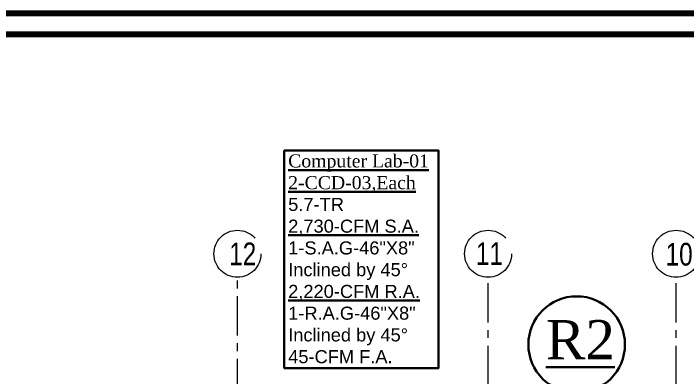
# Model space of a CAD drawing. Extents: x 847 to 949, y 444 to 823.
# Drawn here: x 862.31 to 875.2, y 737.84 to 744.8 of the extents above; entities that cross this region are included whole.
import ezdxf

# ---------------------------------------------------------------- set-up
doc = ezdxf.new("R2010")
doc.units = 0
doc.header["$MEASUREMENT"] = 0
doc.linetypes.add('CENTERX2', pattern=[4, 2.5, -0.5, 0.5, -0.5])
for name, color, linetype, lineweight in [('AC-TEXT', 15, 'CONTINUOUS', 30), ('axis', 1, 'CENTERX2', 5), ('piping', 15, 'CONTINUOUS', 30), ('txt in circle', 11, 'CONTINUOUS', 13), ('UG-BORDER', 20, 'CONTINUOUS', 80)]:
    doc.layers.add(name, color=color, linetype=linetype, lineweight=lineweight)
doc.styles.add('AC', font='romans.shx', dxfattribs={"height": 0.2})
doc.styles.add('SOSA2', font='SOSA.shx', dxfattribs={"width": 0.8})

# ---------------------------------------------------------------- blocks, each defined once
blk = doc.blocks.new('A$C11ED6BD5')
at = {"layer": 'axis', "color": 0, "ltscale": 0.3}
for p, q in [((-48.65, 21.95), (-48.65, 24.264)), ((-43.85, 22.2), (-43.85, 24.264)), ((-40.25, 22.2), (-40.25, 24.264))]:
    blk.add_line(p, q, dxfattribs=at)
at = {"layer": 'axis', "color": 0}
for centre in [(-48.65, 24.714), (-43.85, 24.714), (-40.25, 24.714)]:
    blk.add_circle(centre, 0.45, dxfattribs=at)
at = {"layer": 'txt in circle', "color": 0, "ltscale": 0.01, "char_height": 0.4355, "attachment_point": 5, "style": 'SOSA2'}
for s, insert in [('12', (-48.549, 24.711)), ('11', (-43.825, 24.717)), ('10', (-40.192, 24.702))]:
    blk.add_mtext(s, dxfattribs=dict(at, insert=insert))

msp = doc.modelspace()

# ---------------------------------------------------------------- linework, layer by layer
at = {"layer": 'AC-TEXT', "color": 7, "linetype": 'Continuous'}
msp.add_lwpolyline([(867.494, 742.173), (870.449, 742.173), (870.449, 738.006), (867.494, 738.006)], close=True, dxfattribs=at)
at = {"layer": 'piping', "color": 2, "linetype": 'Continuous'}
msp.add_circle((873.093, 738.457), 0.924, dxfattribs=at)
at = {"layer": 'UG-BORDER', "color": 7}
for p, q in [((943.502, 744.801), (847.502, 744.801)), ((943.098, 744.397), (847.906, 744.397))]:
    msp.add_line(p, q, dxfattribs=at)

# ---------------------------------------------------------------- block references
at = {"layer": 'axis', "color": 252}
msp.add_blockref('A$C11ED6BD5', (915.247, 715.483), dxfattribs=at)

# ---------------------------------------------------------------- texts
at = {"layer": 'AC-TEXT', "color": 7, "linetype": 'Continuous', "insert": (867.569, 742.101), "char_height": 0.25, "width": 6.18694, "attachment_point": 1, "style": 'AC'}
msp.add_mtext('\\A1;{\\fTimes New Roman|b0|i0|c0|p18;\\L\\C85;Computer Lab-01\\P2-CCD-03,Each\\P\\fArial|b0|i0|c0|p34;\\l\\C34;5.7-TR \\P\\pt0;\\L2,730-CFM S.A.\\l \\P\\ptz;1-S.A.G-46"X8"\\PInclined by 45°\\fTimes New Roman|b0|i0|c0|p18;\\P\\pt0;\\fArial|b0|i0|c0|p34;\\L2,220-CFM R.A.\\l \\P\\ptz;1-R.A.G-46"X8"\\PInclined by 45°\\P45-CFM F.A.\\P\\fTimes New Roman|b0|i0|c0|p18;  }', dxfattribs=at)
at = {"layer": 'piping', "color": 2, "linetype": 'Continuous', "insert": (872.504, 738.927), "char_height": 0.75, "width": 18.56082, "attachment_point": 1, "style": 'AC'}
msp.add_mtext('\\A1;{\\fTimes New Roman|b0|i0|c0|p18;\\L\\C1;R2\\fArial|b0|i0|c0|p34;\\l\\P\\fTimes New Roman|b0|i0|c0|p18;\\C34;  }', dxfattribs=at)

doc.saveas('drawing.dxf')
